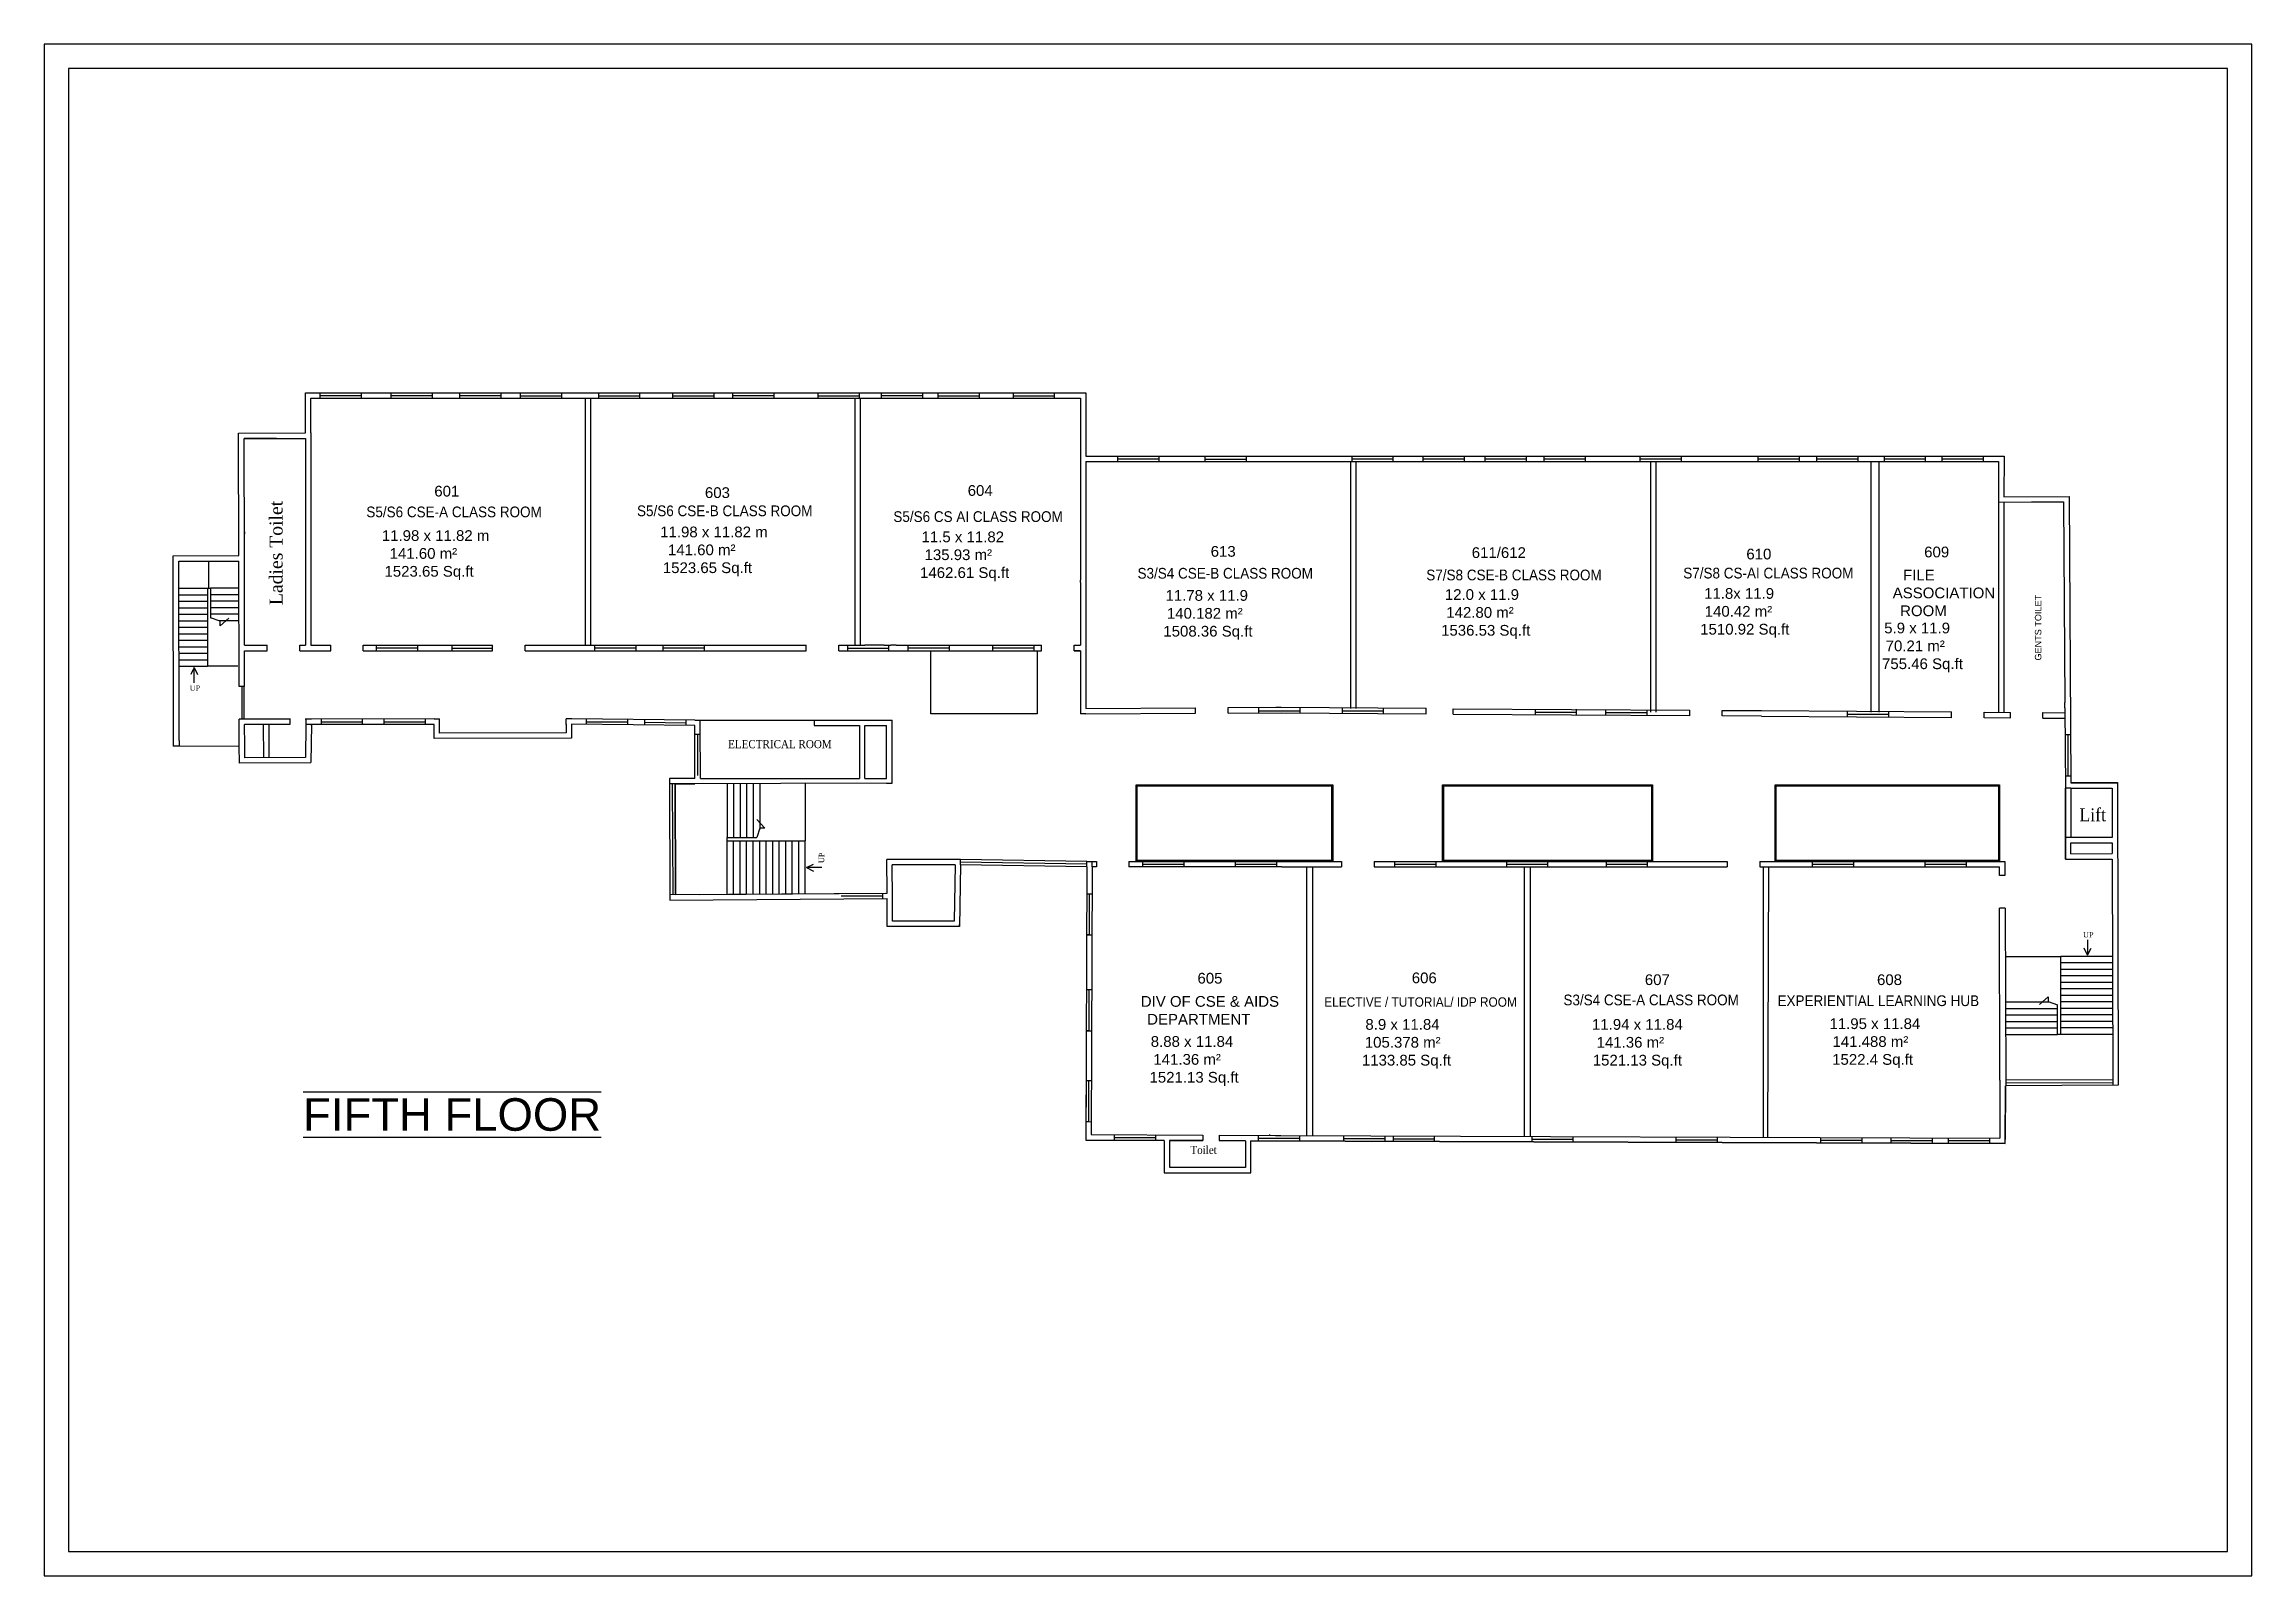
# Model space of a CAD drawing. Extents: x 25.4 to 121.7, y 11.7 to 78.6.
import ezdxf

# ---------------------------------------------------------------- set-up
doc = ezdxf.new("R2010")
doc.units = 0
doc.header["$MEASUREMENT"] = 0
doc.linetypes.add('HIDDEN', pattern=[0.375, 0.25, -0.125])
doc.layers.get('0').update_dxf_attribs({"linetype": 'CONTINUOUS'})
doc.styles.add('1MM', font='', dxfattribs={"height": 1000})
doc.styles.add('DUTCH', font='')
doc.styles.add('ROMANT', font='', dxfattribs={"height": 2.5})
doc.styles.get('1MM').set_extended_font_data('Arial')
doc.styles.get('DUTCH').set_extended_font_data('Dutch801 Rm BT')
doc.styles.get('ROMANT').set_extended_font_data('Arial')

msp = doc.modelspace()

# ---------------------------------------------------------------- linework, layer by layer
at = {"linetype": 'CONTINUOUS', "ltscale": 0.1}
for p, q in [((36.756, 63.388), (70.817, 63.388)), ((36.76, 61.638), (36.756, 63.388)), ((36.756, 63.151), (36.757, 63.151)), ((36.993, 63.388), (36.993, 63.388)), ((36.993, 63.151), (53.787, 63.151)), ((36.997, 61.639), (36.993, 63.151)), ((37.393, 63.384), (37.393, 63.148)), ((37.393, 63.266), (39.192, 63.266)), ((39.192, 63.384), (39.192, 63.148)), ((40.485, 63.395), (40.485, 63.158)), ((40.485, 63.276), (42.284, 63.276)), ((42.284, 63.395), (42.284, 63.158)), ((43.486, 63.387), (43.486, 63.15)), ((43.486, 63.269), (45.285, 63.269)), ((45.285, 63.387), (45.285, 63.15)), ((46.135, 63.383), (46.135, 63.146)), ((46.135, 63.265), (47.935, 63.265)), ((47.935, 63.383), (47.935, 63.146)), ((48.96, 63.151), (48.96, 52.368, 49.344)), ((49.191, 63.151), (49.191, 52.368, 49.344)), ((49.542, 63.374), (49.542, 63.138)), ((49.542, 63.256), (51.341, 63.256)), ((51.341, 63.374), (51.341, 63.138)), ((52.777, 63.378), (52.777, 63.142)), ((52.777, 63.26), (54.576, 63.26)), ((53.787, 63.151), (54.023, 63.151)), ((54.023, 63.151), (62.302, 63.151, 0)), ((54.576, 63.378), (54.576, 63.142)), ((55.393, 63.396), (55.393, 63.16)), ((55.393, 63.278), (57.192, 63.278)), ((57.192, 63.396), (57.192, 63.16)), ((59.122, 63.378), (59.122, 63.142)), ((59.122, 63.26), (60.922, 63.26)), ((60.732, 63.151), (60.733, 52.368, 49.344)), ((60.922, 63.378), (60.922, 63.142)), ((60.962, 63.151), (60.964, 52.368, 49.344)), ((61.883, 63.391), (61.883, 63.155)), ((61.883, 63.273), (63.682, 63.273)), ((62.302, 63.151, 0), (62.538, 63.151, 0)), ((62.538, 63.151, 0), (70.58, 63.151, 0)), ((63.682, 63.391), (63.682, 63.155)), ((64.353, 63.382), (64.353, 63.145)), ((64.353, 63.264), (66.152, 63.264)), ((66.152, 63.382), (66.152, 63.145)), ((67.636, 63.374), (67.636, 63.137)), ((67.636, 63.255), (69.435, 63.255)), ((69.435, 63.374), (69.435, 63.137)), ((70.58, 63.151), (70.58, 60.63)), ((70.58, 63.151), (70.58, 55.209, 36.344)), ((70.817, 63.388), (70.817, 60.63)), ((33.844, 61.632), (36.76, 61.638)), ((33.856, 56.282), (33.844, 61.632)), ((34.082, 61.396), (36.76, 61.401)), ((34.093, 56.283), (34.082, 61.396)), ((35.49, 61.396), (34.082, 61.396)), ((35.49, 61.396), (34.082, 61.396)), ((36.76, 61.401, 1.229), (36.76, 52.368, 48.115)), ((36.997, 61.638), (36.997, 52.368, 48.115)), ((70.58, 60.63), (70.58, 55.209, 31.474)), ((70.817, 60.63), (110.878, 60.63)), ((70.817, 60.393), (110.641, 60.394)), ((70.817, 60.393), (70.817, 49.61, 49.344)), ((72.2, 60.624), (72.2, 60.388)), ((72.2, 60.506), (74, 60.506)), ((74, 60.624), (74, 60.388)), ((76.001, 60.611), (76.001, 60.374)), ((76.001, 60.492), (77.801, 60.492)), ((77.801, 60.611), (77.801, 60.374)), ((82.358, 60.393), (82.358, 49.61, 49.344)), ((82.411, 60.63), (82.411, 60.394)), ((82.411, 60.512), (84.21, 60.512)), ((82.598, 60.393), (82.598, 49.61, 49.344)), ((84.21, 60.63), (84.21, 60.394)), ((85.522, 60.63), (85.522, 60.394)), ((85.522, 60.512), (87.322, 60.512)), ((87.322, 60.63), (87.322, 60.394)), ((88.219, 60.63), (88.219, 60.394)), ((88.219, 60.512), (90.018, 60.512)), ((90.018, 60.63), (90.018, 60.394)), ((90.795, 60.631), (90.795, 60.394)), ((90.795, 60.512), (92.595, 60.512)), ((92.595, 60.631), (92.595, 60.394)), ((94.989, 60.631), (94.989, 60.394)), ((94.989, 60.512), (96.788, 60.512)), ((95.449, 60.393), (95.449, 49.452)), ((95.679, 60.393), (95.679, 49.452)), ((96.788, 60.631), (96.788, 60.394)), ((100.137, 60.631), (100.137, 60.394)), ((100.137, 60.512), (101.936, 60.512)), ((101.936, 60.631), (101.936, 60.394)), ((102.696, 60.631), (102.696, 60.394)), ((102.696, 60.512), (104.495, 60.512)), ((104.495, 60.631), (104.495, 60.394)), ((105.066, 60.394), (105.066, 49.452)), ((105.408, 60.394), (105.408, 49.452)), ((105.642, 60.631), (105.642, 60.394)), ((105.642, 60.512), (107.442, 60.512)), ((107.442, 60.631), (107.442, 60.394)), ((108.168, 60.631), (108.168, 60.394)), ((108.168, 60.512), (109.967, 60.512)), ((109.967, 60.631), (109.967, 60.394)), ((110.877, 60.394), (110.878, 60.394)), ((110.635, 58.625), (110.635, 49.452)), ((110.872, 58.625), (110.872, 49.451)), ((112.07, 58.625), (113.478, 58.625)), ((34.094, 57.324), (34.094, 57.229)), ((30.99, 56.276), (33.856, 56.282)), ((31.008, 47.968), (30.99, 56.276)), ((31.228, 56.04), (33.856, 56.046)), ((31.244, 48.205), (31.228, 56.04)), ((33.856, 56.282), (33.856, 56.282)), ((33.866, 50.567, 67.947), (33.856, 56.046, 2.814)), ((34.099, 52.368, 46.534), (34.093, 56.283)), ((70.58, 55.114, 47.969), (70.58, 55.209, 36.344)), ((70.58, 55.114, 32.024), (70.58, 52.368, 47.969)), ((70.58, 55.114, 36.777), (70.58, 52.368, 49.344)), ((34.099, 52.368, 49.344), (35.093, 52.368, 49.344)), ((34.099, 52.368, 46.534), (34.81, 52.368, 46.534)), ((34.1, 52.132, 49.344), (35.093, 52.132, 0)), ((34.105, 50.567, 75.21), (34.105, 52.132, 49.344)), ((35.093, 52.132), (35.093, 52.368, 49.344)), ((36.513, 52.368, 49.344), (36.76, 52.368, 49.344)), ((36.513, 52.132), (36.513, 52.368, 49.344)), ((36.513, 52.132, 0), (37.863, 52.132, 49.344)), ((36.997, 52.368, 49.344), (37.863, 52.368, 49.344)), ((37.863, 52.132, 49.344), (37.863, 52.368, 49.344)), ((39.283, 52.132, 49.344), (39.283, 52.368, 49.344)), ((39.283, 52.368, 49.344), (44.922, 52.368, 49.344)), ((39.283, 52.132, 49.344), (44.922, 52.132, 49.344)), ((39.851, 52.372), (39.851, 52.135)), ((39.851, 52.254), (41.65, 52.254)), ((41.65, 52.372), (41.65, 52.135)), ((43.141, 52.368, 49.344), (43.143, 52.132)), ((43.143, 52.243), (44.922, 52.243, 49.344)), ((44.922, 52.132, 49.344), (44.922, 52.368, 49.344)), ((46.342, 52.132, 49.344), (46.342, 52.368, 49.344)), ((46.342, 52.368, 49.344), (52.084, 52.368, 49.344)), ((46.342, 52.132, 49.344), (52.123, 52.132, 49.344)), ((49.372, 52.369), (49.372, 52.132)), ((49.372, 52.25), (51.172, 52.25)), ((51.172, 52.369), (51.172, 52.132)), ((52.084, 52.368, 49.344), (58.612, 52.368, 49.344)), ((52.123, 52.132, 49.344), (53.465, 52.132, 49.344)), ((52.352, 52.368, 2.697), (52.352, 52.132, 49.344)), ((52.352, 52.264), (54.151, 52.264)), ((53.465, 52.132, 49.344), (58.612, 52.132, 49.344)), ((53.504, 52.368, 49.344), (53.788, 52.368, 49.344)), ((54.151, 52.368), (54.151, 52.132, 49.344)), ((58.612, 52.132, 49.344), (58.612, 52.368, 49.344)), ((60.032, 52.368, 49.344), (61.164, 52.369, 49.344)), ((60.032, 52.132, 49.344), (60.032, 52.368, 49.344)), ((60.032, 52.132, 49.344), (61.186, 52.132, 49.344)), ((60.407, 52.357), (60.407, 52.121)), ((60.407, 52.239), (62.206, 52.239)), ((61.186, 52.368, 49.344), (61.164, 52.369, 49.344)), ((62.018, 52.368, 49.344), (61.186, 52.368, 49.344)), ((61.186, 52.132, 49.344), (61.978, 52.132, 49.344)), ((61.978, 52.132, 49.344), (68.876, 52.132, 47.969)), ((62.018, 52.368, 49.344), (62.302, 52.368, 49.344)), ((62.206, 52.357), (62.206, 52.121)), ((62.538, 52.368, 49.344), (62.302, 52.368, 49.344)), ((62.538, 52.368, 49.344), (65.845, 52.368, 49.344)), ((63.048, 52.378), (63.048, 52.141)), ((63.048, 52.259), (64.847, 52.259)), ((64.847, 52.378), (64.847, 52.141)), ((65.845, 52.368, 49.344), (65.94, 52.368, 49.344)), ((65.94, 52.368, 49.344), (68.876, 52.368, 49.344)), ((66.738, 52.368), (66.738, 52.132)), ((66.738, 52.25), (68.537, 52.25)), ((68.537, 52.368), (68.537, 52.132)), ((68.876, 52.132, 47.969), (68.876, 52.368, 49.344)), ((70.296, 52.368, 49.344), (70.58, 52.368, 49.344)), ((70.296, 52.132, 47.969), (70.296, 52.368, 49.344)), ((70.296, 52.132, 47.969), (70.58, 52.132, 49.344)), ((70.58, 52.132, 47.969), (70.296, 52.132, 47.969)), ((70.58, 52.132, 47.969), (70.58, 49.373, 47.969)), ((31.904, 51.399), (31.752, 51.092)), ((31.904, 50.722), (31.904, 51.399)), ((31.904, 51.399), (32.055, 51.092)), ((34.105, 50.567, 98.687), (33.866, 50.567, 98.687)), ((33.985, 50.567, 98.687), (33.985, 49.146, 98.687)), ((34.08, 49.146, 98.687), (34.08, 50.567, 98.687)), ((33.87, 47.981, 98.687), (33.87, 49.146, 98.687)), ((34.105, 49.146, 98.687), (33.87, 49.146, 98.687)), ((36.113, 49.146, 98.687), (34.105, 49.146, 98.687)), ((36.073, 49.146, 98.718), (36.073, 48.908, 98.718)), ((37.018, 49.146, 98.687), (36.744, 49.146, 98.687)), ((36.784, 48.914, 98.718), (36.784, 49.146, 98.718)), ((42.375, 49.152, 98.687), (37.018, 49.146, 98.687)), ((37.441, 49.147), (37.441, 48.91)), ((39.24, 49.147), (39.24, 48.91)), ((40.177, 49.15), (40.177, 48.913)), ((41.976, 49.15), (41.976, 48.913)), ((42.375, 49.152, 98.687), (42.612, 49.152, 98.687)), ((42.612, 48.915, 98.687), (42.612, 49.152, 98.687)), ((48.376, 49.158, 98.687), (48.137, 49.158, 98.687)), ((48.137, 48.915, 98.687), (48.137, 49.158, 98.687)), ((53.75, 49.1, 98.687), (48.376, 49.158, 98.687)), ((49.015, 49.151), (49.015, 48.914)), ((50.814, 49.151), (50.814, 48.914)), ((70.818, 49.373, 49.344), (70.58, 49.373, 49.344)), ((70.817, 49.61, 49.344), (75.599, 49.639, 43.819)), ((70.818, 49.373, 49.344), (75.599, 49.402, 43.819)), ((75.599, 49.402, -0.017), (75.599, 49.639, 1.358)), ((77.019, 49.648, 42.179), (79.095, 49.66, 39.78)), ((77.019, 49.405), (77.019, 49.648, 1.408)), ((77.019, 49.411, 42.178), (79.33, 49.425, 39.507)), ((78.352, 49.63, 25.466), (78.352, 49.394, 25.466)), ((78.352, 49.512, 25.466), (80.151, 49.512, 25.466)), ((79.095, 49.66, 39.78), (79.332, 49.662, 39.507)), ((79.33, 49.425, 39.507), (85.662, 49.381, 32.192)), ((79.332, 49.662, 39.507), (85.662, 49.616, -40.712)), ((80.151, 49.63, 25.466), (80.151, 49.394, 25.466)), ((81.99, 49.63, 25.466), (81.99, 49.394, 25.466)), ((81.99, 49.512, 25.466), (83.789, 49.512, 25.466)), ((83.789, 49.63, 25.466), (83.789, 49.394, 25.466)), ((85.662, 49.379, -42.087), (85.662, 49.616, -40.712)), ((86.843, 49.599, 29.153), (97.16, 49.537, 18.909)), ((86.843, 49.354, -42.234), (86.843, 49.599, -40.81)), ((86.843, 49.354, 27.736), (97.16, 49.3, 18.908)), ((90.412, 49.572, 15.736), (90.412, 49.335, 15.736)), ((90.412, 49.453, 15.736), (92.211, 49.453, 15.736)), ((92.211, 49.572, 15.736), (92.211, 49.335, 15.736)), ((93.488, 49.55, 12.183), (93.488, 49.313, 12.183)), ((93.488, 49.432, 12.183), (95.287, 49.432, 12.183)), ((95.287, 49.55, 12.183), (95.287, 49.313, 12.183)), ((97.16, 49.29, 0), (97.16, 49.537, 1.432)), ((98.581, 49.527, 17.269), (100.292, 49.515, 15.291)), ((98.581, 49.29), (98.581, 49.527, 1.375)), ((100.292, 49.278, -28.545), (98.581, 49.29)), ((100.292, 49.515, 15.291), (108.589, 49.457, 5.706)), ((100.292, 49.278, -28.545), (108.589, 49.22, 5.704)), ((104.033, 49.476), (104.033, 49.24)), ((104.033, 49.358), (105.832, 49.358)), ((105.832, 49.476), (105.832, 49.24)), ((108.589, 49.202, -38.131), (108.589, 49.457, -36.649)), ((110.01, 49.447, 4.065), (111.155, 49.439, 2.741)), ((110.01, 49.205, -38.114), (110.01, 49.447, -36.706)), ((110.01, 49.211, 4.063), (111.155, 49.203, 2.739)), ((111.155, 49.203, -48.91), (111.155, 49.439, 0.435)), ((112.576, 49.429, 1.1), (113.528, 49.423)), ((112.576, 49.193, -50.978), (112.576, 49.429, -1.633)), ((112.576, 49.193, 1.098), (113.526, 49.186)), ((113.532, 49.631), (113.53, 49.868)), ((31.244, 48.205, 98.687), (31.246, 47.968, 98.687)), ((36.073, 48.908, 83.175), (34.105, 48.903, 50.869)), ((34.107, 47.982, 98.687), (34.105, 48.903, 50.869)), ((34.92, 48.906), (34.927, 47.459, 98.687)), ((35.157, 48.906), (35.164, 47.46, 98.687)), ((36.782, 48.914, 98.687), (36.757, 47.468, 98.687)), ((37.019, 48.91, 98.687), (36.782, 48.909, 94.801)), ((37.019, 48.91, 98.687), (36.99, 47.252, 98.687)), ((37.012, 48.888, 98.687), (37.019, 48.91, 98.687)), ((42.375, 48.915, 98.687), (37.019, 48.91, 98.687)), ((37.441, 49.028), (39.24, 49.028)), ((40.177, 49.031), (41.976, 49.031)), ((42.376, 48.3, 98.687), (42.375, 48.915, 98.687)), ((48.374, 48.306, 98.687), (42.376, 48.3, 98.687)), ((42.612, 48.537, 98.687), (42.612, 48.915, 98.687)), ((48.137, 48.543, 98.687), (42.612, 48.537, 98.687)), ((48.137, 48.921, 98.687), (48.137, 48.543, 98.687)), ((53.748, 48.863, 98.687), (48.373, 48.921, 98.687)), ((48.373, 48.921, 98.687), (48.374, 48.306, 98.687)), ((49.015, 49.033), (50.814, 49.033)), ((51.558, 49.129, 98.687), (51.558, 48.892, 98.687)), ((51.558, 49.011, 98.687), (53.357, 48.986, 98.687)), ((53.357, 49.104, 98.687), (53.357, 48.867, 98.687)), ((53.755, 46.555, 98.687), (53.748, 48.863, 98.687)), ((53.75, 49.1, 98.687), (62.355, 49.1)), ((53.756, 48.486), (53.993, 48.486)), ((53.874, 46.687), (53.874, 48.486)), ((53.984, 48.864, 98.687), (53.984, 49.1, 98.687)), ((53.992, 46.556, 98.687), (53.984, 48.864, 98.687)), ((58.956, 49.1, 98.687), (58.956, 48.864, 98.687)), ((58.956, 48.864, 98.687), (60.934, 48.864, 98.687)), ((60.934, 48.864, 98.687), (60.934, 46.556, 98.687)), ((61.171, 48.864, 98.687), (62.118, 48.864, 98.687)), ((61.171, 46.556, -1.212), (61.171, 48.864, 98.687)), ((62.118, 46.556, -1.212), (62.118, 48.864, 98.687)), ((62.355, 46.584), (62.355, 49.1)), ((113.551, 48.475), (113.788, 48.475)), ((113.669, 46.676), (113.669, 48.475)), ((31.008, 47.968), (33.87, 47.981, 98.687)), ((31.246, 47.968, 98.687), (31.008, 47.968, 98.687)), ((33.874, 47.217, 98.687), (33.87, 47.981, 98.687)), ((36.994, 47.232, 98.687), (33.874, 47.217, 98.687)), ((34.11, 47.455, 98.687), (34.107, 47.982, 98.687)), ((36.757, 47.468, 98.687), (34.11, 47.455, 98.687)), ((52.886, 46.315), (52.649, 46.314)), ((52.767, 46.315), (52.784, 41.481)), ((52.886, 46.315, 98.687), (53.756, 46.318, 98.687)), ((52.902, 41.481, 98.687), (52.886, 46.315, 98.687)), ((53.992, 46.556, 98.687), (60.934, 46.556, 98.687)), ((61.171, 46.556, 98.687), (62.118, 46.556, 98.687)), ((62.119, 46.346), (62.355, 46.347)), ((113.551, 46.676), (113.788, 46.676)), ((113.551, 46.129), (113.551, 43.031)), ((113.788, 46.129), (113.551, 46.129)), ((113.553, 46.129), (113.553, 43.031)), ((113.788, 46.129), (113.793, 43.978)), ((113.79, 46.129), (113.795, 43.978)), ((113.793, 43.978), (113.551, 43.977)), ((115.601, 43.982), (113.795, 43.978)), ((113.797, 43.741), (115.601, 43.746)), ((113.797, 43.268), (113.797, 43.741)), ((58.618, 42.665), (58.926, 42.817)), ((59.295, 42.665), (58.618, 42.665)), ((58.618, 42.665), (58.926, 42.514)), ((62.367, 43.013), (62.13, 43.012)), ((65.348, 43.023, 98.687), (62.367, 43.013)), ((65.107, 42.79, 98.687), (62.367, 42.781)), ((65.107, 42.79, 98.687), (65.062, 40.326, 8.504)), ((65.344, 42.786, 98.687), (65.294, 40.09)), ((65.344, 42.786, 98.687), (65.348, 43.023, 98.687)), ((70.852, 42.693), (65.344, 42.786, 98.687)), ((70.852, 42.812), (65.346, 42.904, 98.687)), ((70.856, 42.93), (65.348, 43.023, 98.687)), ((70.852, 42.693), (70.811, 30.768)), ((70.852, 42.693), (70.852, 42.931)), ((70.856, 42.93), (71.089, 42.93)), ((71.089, 42.692), (71.049, 31.004)), ((71.089, 42.692), (71.089, 42.93)), ((71.089, 42.93), (71.271, 42.93)), ((71.271, 42.693), (71.089, 42.693)), ((71.271, 42.93), (71.271, 42.693)), ((72.691, 42.93), (79.131, 42.93)), ((72.691, 42.93), (72.691, 42.693)), ((79.367, 42.693), (72.691, 42.693)), ((73.285, 42.93), (73.285, 42.693)), ((73.285, 42.811), (75.084, 42.811)), ((75.084, 42.93), (75.084, 42.693)), ((77.332, 42.93), (77.332, 42.693)), ((77.332, 42.811), (79.131, 42.811)), ((79.131, 42.93), (81.968, 42.93)), ((79.131, 42.93), (79.131, 42.693)), ((79.368, 42.693), (79.367, 42.693)), ((79.368, 42.693), (81.968, 42.693)), ((80.459, 30.965, -0.388), (80.459, 42.693, 0.007)), ((80.696, 42.693), (80.696, 30.964)), ((81.968, 42.93), (81.968, 42.693)), ((83.389, 42.93), (98.794, 42.93)), ((83.389, 42.93), (83.389, 42.693)), ((83.389, 42.693), (98.794, 42.693)), ((83.832, 42.693), (84.069, 42.693)), ((84.282, 42.93), (84.282, 42.693)), ((84.282, 42.811), (86.081, 42.811)), ((86.081, 42.93), (86.081, 42.693)), ((89.162, 42.93), (89.162, 42.693)), ((89.162, 42.811), (90.961, 42.811)), ((89.959, 30.923, 53.778), (89.958, 42.675, -0.001)), ((90.205, 42.693), (90.205, 30.94)), ((90.961, 42.93), (90.961, 42.693)), ((93.511, 42.93), (93.511, 42.693)), ((93.511, 42.811), (95.31, 42.811)), ((95.31, 42.93), (95.31, 42.693)), ((98.794, 42.93), (98.794, 42.693)), ((100.215, 42.93), (110.915, 42.93)), ((100.215, 42.93), (100.215, 42.693)), ((100.226, 42.693), (100.215, 42.693)), ((100.226, 42.693), (110.68, 42.693)), ((100.367, 42.693), (100.367, 30.894)), ((100.565, 30.893), (100.61, 42.693)), ((102.504, 42.932), (102.504, 42.695)), ((102.504, 42.813), (104.304, 42.813)), ((104.304, 42.932), (104.304, 42.695)), ((107.428, 42.93), (107.428, 42.693)), ((107.428, 42.808), (109.225, 42.808)), ((109.225, 42.93), (109.225, 42.693)), ((110.68, 42.311), (110.68, 42.693)), ((110.915, 42.93), (110.917, 42.311)), ((113.553, 43.031), (115.602, 43.036)), ((113.797, 43.268), (115.602, 43.272)), ((52.902, 41.481), (52.665, 41.48)), ((52.902, 41.481, 98.687), (62.135, 41.546)), ((53.961, 41.488), (62.064, 41.545, 0.758)), ((60.142, 41.426, 2.065), (61.942, 41.426, 2.065)), ((61.942, 41.544, 2.065), (61.942, 41.308, 2.065)), ((62.374, 40.326), (62.371, 41.546)), ((70.848, 41.52), (71.085, 41.52)), ((70.966, 39.721), (70.966, 41.52)), ((110.917, 42.311), (110.68, 42.311)), ((62.138, 40.09), (62.135, 41.309)), ((110.7, 33.377), (110.684, 40.89)), ((110.924, 40.89), (110.684, 40.89)), ((110.924, 40.89), (110.958, 33.378)), ((65.294, 40.09), (62.138, 40.09)), ((65.062, 40.326), (62.374, 40.326)), ((65.294, 40.09), (65.294, 40.184)), ((70.966, 39.721), (70.847, 39.72, 98.687)), ((70.847, 39.72, 98.687), (71.084, 39.721, 98.687)), ((114.52, 39.515), (114.52, 38.838)), ((114.52, 38.838), (114.369, 39.145)), ((114.52, 38.838), (114.672, 39.145)), ((70.834, 37.34), (71.07, 37.34)), ((70.952, 35.541), (70.952, 37.34)), ((70.952, 35.541), (70.833, 35.54, 98.687)), ((70.833, 35.54, 98.687), (71.069, 35.541, 98.687)), ((70.821, 33.623), (70.81, 30.768)), ((70.82, 33.37), (71.057, 33.37)), ((70.938, 31.571), (70.938, 33.37)), ((110.928, 30.615), (110.936, 33.142)), ((110.958, 33.378), (110.959, 33.142)), ((110.958, 33.26), (115.626, 33.281)), ((115.626, 33.399), (115.627, 33.163)), ((70.811, 31.005), (70.812, 31.005)), ((70.938, 31.571), (70.819, 31.57, 98.687)), ((70.819, 31.57, 98.687), (71.056, 31.571, 98.687)), ((71.049, 31.004), (75.92, 30.985)), ((72.045, 30.993), (72.045, 30.756)), ((72.045, 30.875), (73.844, 30.875)), ((73.844, 30.993), (73.844, 30.756)), ((75.92, 30.985), (75.92, 30.748)), ((76.63, 30.982), (79.086, 30.973)), ((76.63, 30.982), (76.63, 30.743)), ((78.337, 30.969), (78.337, 30.732)), ((78.337, 30.851), (80.137, 30.851)), ((78.831, 31.013), (78.831, 30.974)), ((79.086, 30.973), (79.323, 30.972)), ((79.323, 30.972), (110.692, 30.853)), ((80.137, 30.969), (80.137, 30.732)), ((82.06, 30.955), (82.06, 30.718)), ((82.06, 30.837), (83.859, 30.837)), ((83.859, 30.955), (83.859, 30.718)), ((84.219, 30.947), (84.219, 30.71)), ((84.219, 30.828), (86.018, 30.828)), ((86.018, 30.947), (86.018, 30.71)), ((90.268, 30.924), (90.268, 30.687)), ((92.067, 30.924), (92.067, 30.687)), ((96.555, 30.9), (96.555, 30.663)), ((98.354, 30.9), (98.354, 30.663)), ((102.867, 30.876), (102.867, 30.639)), ((104.666, 30.876), (104.666, 30.639)), ((105.94, 30.864), (105.94, 30.627)), ((107.739, 30.864), (107.739, 30.627)), ((108.444, 30.864), (108.444, 30.627)), ((110.243, 30.864), (110.243, 30.627)), ((110.928, 30.852), (110.928, 30.852)), ((70.81, 30.768), (74.227, 30.755)), ((74.227, 30.755), (70.811, 30.768)), ((74.227, 30.755), (74.227, 29.343)), ((75.92, 30.748), (74.464, 30.754)), ((74.464, 30.754), (75.92, 30.748)), ((74.464, 30.754), (74.464, 29.579)), ((77.778, 30.741), (76.63, 30.746)), ((76.63, 30.746), (77.778, 30.741)), ((77.778, 30.741), (77.778, 29.573)), ((110.928, 30.615), (78.015, 30.74)), ((78.015, 30.74), (110.928, 30.615)), ((78.015, 29.343), (78.015, 30.74)), ((90.268, 30.805), (92.067, 30.805)), ((96.555, 30.782), (98.354, 30.782)), ((102.867, 30.758), (104.666, 30.758)), ((105.94, 30.746), (107.739, 30.746)), ((108.444, 30.746), (110.243, 30.746)), ((74.227, 29.343), (78.015, 29.343)), ((74.464, 29.579), (77.778, 29.579))]:
    msp.add_line(p, q, dxfattribs=at)
at = {"linetype": 'HIDDEN', "ltscale": 950}
for p, q in [((32.542, 54.859), (32.542, 56.043)), ((33.031, 53.425), (32.62, 53.568)), ((33.409, 53.558), (33.031, 53.215)), ((33.031, 53.215), (33.031, 53.439)), ((56.593, 44.383), (56.45, 43.972)), ((56.46, 44.761), (56.803, 44.383)), ((56.803, 44.383), (56.579, 44.383)), ((112.424, 36.679), (112.803, 37.022)), ((112.803, 37.022), (112.803, 36.798)), ((112.803, 36.812), (113.213, 36.669))]:
    msp.add_line(p, q, dxfattribs=at)
at = {"linetype": 'CONTINUOUS', "ltscale": 0.1}
for points in [[(25.357, 11.741), (121.69, 11.741), (121.69, 78.613), (25.357, 78.613)], [(26.418, 12.802), (120.63, 12.802), (120.63, 77.553), (26.418, 77.553)], [(81.586, 42.93), (73.001, 42.93), (73.001, 46.277), (81.586, 46.277)], [(95.543, 42.93), (86.378, 42.93), (86.378, 46.277), (95.543, 46.277)], [(110.679, 42.93), (100.885, 42.93), (100.885, 46.277), (110.679, 46.277)], [(81.538, 42.977), (73.048, 42.977), (73.048, 46.229), (81.538, 46.229)], [(95.496, 42.977), (86.426, 42.977), (86.426, 46.229), (95.496, 46.229)], [(110.632, 42.977), (100.933, 42.977), (100.933, 46.229), (110.632, 46.229)]]:
    msp.add_lwpolyline(points, close=True, dxfattribs=at)
for points in [[(110.641, 60.394), (110.635, 58.616), (113.478, 58.625), (113.53, 49.868)], [(110.641, 60.631), (110.641, 60.63)], [(110.878, 60.63), (110.873, 58.853), (113.713, 58.863), (113.788, 46.366), (115.831, 46.37), (115.863, 33.164), (110.936, 33.142), (110.928, 30.796)], [(32.478, 54.859), (32.478, 51.45)], [(32.62, 54.859), (32.62, 53.568)], [(31.234, 53.155), (32.478, 53.155)], [(31.234, 52.871), (32.478, 52.871)], [(31.235, 52.587), (32.478, 52.587)], [(31.236, 52.302), (32.478, 52.302)], [(31.236, 52.018), (32.478, 52.018)], [(31.237, 51.734), (32.478, 51.734)], [(31.238, 51.45), (32.478, 51.45)], [(33.804, 51.45), (32.478, 51.45)], [(113.532, 49.631), (113.553, 46.129)], [(53.755, 46.555), (52.648, 46.551), (52.666, 41.243), (62.135, 41.309)], [(62.119, 46.346), (52.886, 46.315), (52.902, 41.481), (62.135, 41.546), (62.13, 43.012)], [(58.568, 46.334), (58.568, 43.83)], [(62.355, 46.347), (62.355, 46.584)], [(113.788, 46.377), (115.831, 46.382), (115.863, 33.164), (110.936, 33.142)], [(113.79, 46.129), (115.595, 46.133), (115.6, 43.982)], [(55.159, 43.972), (56.45, 43.972)], [(55.159, 43.83), (58.568, 43.83)], [(56.863, 41.509), (56.863, 43.83)], [(57.147, 41.511), (57.147, 43.83)], [(57.431, 41.513), (57.431, 43.83)], [(57.715, 41.515), (57.715, 43.83)], [(57.999, 41.517), (57.999, 43.83)], [(58.283, 41.519), (58.283, 43.83)], [(58.568, 41.521), (58.568, 43.83)], [(115.601, 43.746), (115.602, 43.272)], [(62.372, 41.311), (62.372, 41.311), (62.367, 42.781)], [(115.602, 43.036), (115.626, 33.399), (110.958, 33.378)], [(110.933, 38.787), (113.355, 38.787)], [(113.355, 35.378), (113.355, 38.787)], [(115.613, 38.787), (113.355, 38.787)], [(115.613, 38.503), (113.355, 38.503)], [(115.614, 38.219), (113.355, 38.219)], [(115.615, 37.935), (113.355, 37.935)], [(115.615, 37.651), (113.355, 37.651)], [(113.213, 35.378), (113.213, 36.669)], [(115.616, 37.366), (113.355, 37.366)], [(115.617, 37.082), (113.355, 37.082)], [(110.7, 33.377), (110.692, 30.853)]]:
    msp.add_lwpolyline(points, dxfattribs=at)
at = {"linetype": 'HIDDEN', "ltscale": 950}
for points in [[(31.23, 54.859), (32.62, 54.859)], [(31.231, 54.575), (32.478, 54.575)], [(31.231, 54.291), (32.478, 54.291)], [(31.232, 54.007), (32.478, 54.007)], [(33.858, 54.859), (32.62, 54.859)], [(33.859, 54.575), (32.62, 54.575)], [(33.859, 54.291), (32.62, 54.291)], [(33.86, 54.007), (32.62, 54.007)], [(31.233, 53.723), (32.478, 53.723)], [(31.233, 53.439), (32.478, 53.439)], [(33.86, 53.723), (32.62, 53.723)], [(33.861, 53.439), (32.991, 53.439)], [(55.159, 46.323), (55.159, 43.972)], [(55.443, 46.324), (55.443, 43.972)], [(55.727, 46.325), (55.727, 43.972)], [(56.011, 46.326), (56.011, 43.972)], [(56.295, 46.327), (56.295, 43.972)], [(56.579, 46.328), (56.579, 44.343)], [(55.159, 41.497), (55.159, 43.972)], [(55.443, 41.499), (55.443, 43.83)], [(55.727, 41.501), (55.727, 43.83)], [(56.011, 41.503), (56.011, 43.83)], [(56.295, 41.505), (56.295, 43.83)], [(56.579, 41.507), (56.579, 43.83)], [(110.942, 36.798), (112.843, 36.798)], [(115.617, 36.798), (113.355, 36.798)], [(110.943, 36.514), (113.213, 36.514)], [(110.945, 36.23), (113.213, 36.23)], [(110.946, 35.946), (113.213, 35.946)], [(110.947, 35.662), (113.213, 35.662)], [(115.618, 36.514), (113.355, 36.514)], [(115.619, 36.23), (113.355, 36.23)], [(115.619, 35.946), (113.355, 35.946)], [(115.62, 35.662), (113.355, 35.662)], [(110.949, 35.378), (113.213, 35.378)], [(115.621, 35.378), (113.213, 35.378)]]:
    msp.add_lwpolyline(points, dxfattribs=at)
at = {"linetype": 'CONTINUOUS', "ltscale": 0.1}
msp.add_polyline3d([(68.686, 52.132, 47.969), (68.686, 49.373, 47.969), (64.049, 49.373, 47.969), (64.049, 52.132, 49.344)], close=True, dxfattribs=at)

# ---------------------------------------------------------------- texts
at = {"linetype": 'CONTINUOUS', "ltscale": 0.1, "style": 'ROMANT', "width": 0.9}
for s, height, p in [('S5/S6 CSE-A CLASS ROOM', 0.46823, (39.417, 57.957)), ('S5/S6 CSE-B CLASS ROOM', 0.46823, (51.227, 58.004)), ('S5/S6 CS AI CLASS ROOM', 0.46823, (62.413, 57.752)), ('S3/S4 CSE-B CLASS ROOM', 0.46823, (73.067, 55.278)), ('S7/S8 CSE-B CLASS ROOM', 0.46823, (85.668, 55.203)), ('S7/S8 CS-AI CLASS ROOM', 0.46823, (96.88, 55.286)), ('ELECTIVE / TUTORIAL/ IDP ROOM', 0.41205, (81.215, 36.588, -0.18)), ('S3/S4 CSE-A CLASS ROOM', 0.46823, (91.652, 36.651)), ('EXPERIENTIAL LEARNING HUB', 0.46823, (100.992, 36.617))]:
    msp.add_text(s, height=height, dxfattribs=at).set_placement(p)
at = {"style": 'DUTCH', "width": 0.9}
for s, height, p in [('UP', 0.2367, (31.706, 50.389)), ('ELECTRICAL ROOM', 0.3551, (55.202, 47.876)), ('Lift', 0.5682, (114.168, 44.683)), ('UP', 0.2367, (114.326, 39.615)), ('Toilet', 0.3551, (75.372, 30.159))]:
    msp.add_text(s, height=height, dxfattribs=at).set_placement(p)
msp.add_text('UP', height=0.2367, rotation=90, dxfattribs=at).set_placement((59.396, 42.859))
at = {"linetype": 'CONTINUOUS', "ltscale": 0.1, "attachment_point": 1, "style": 'ROMANT'}
for s, width, gutter_width, heights, insert, char_height in [('601', 3.90614, 12.5, [-0.475], (42.381, 59.331), 0.4682), ('603', 3.90614, 12.5, [-0.475], (54.19, 59.267), 0.4682), ('604', 3.90614, 12.5, [-0.475], (65.656, 59.36), 0.4682), ('{\\FArial Unicode MS;\\W1.55633; }11.98 x 11.82 m\\P{\\FArial Unicode MS;\\W3.43605; }141.60 m²\\P{\\FISOCPEUR;\\W1.33832; }1523.65 Sq.ft', 6.29239, 2.341, [-2.302], (39.809, 57.392), 0.46823), ('{\\FArial Unicode MS;\\W1.55633; }11.98 x 11.82 m\\P{\\FArial Unicode MS;\\W3.43605; }141.60 m²\\P{\\FISOCPEUR;\\W1.33832; }1523.65 Sq.ft', 6.29239, 2.341, [-2.302], (51.955, 57.55), 0.46823), ('{\\FArial Unicode MS;\\W2.70913; }11.5 x 11.82\\P{\\FArial Unicode MS;\\W3.43605; }135.93 m²\\P{\\FISOCPEUR;\\W1.43355; }1462.61 Sq.ft', 6.29239, 2.341, [-2.302], (63.15, 57.336), 0.46823), ('613', 3.90614, 12.5, [-0.475], (76.259, 56.702), 0.4682), ('611/612', 3.90614, 12.5, [-0.481], (87.65, 56.648), 0.4682), ('610', 3.90614, 12.5, [-0.475], (99.633, 56.586), 0.4682), ('609', 3.90614, 12.5, [-0.475], (107.393, 56.675), 0.4682), ('{\\FArial Unicode MS;\\W2.46206; }FILE \\PASSOCIATION \\P{\\FArial Unicode MS;\\W1.77992; }ROOM', 3.77438, 9.617, [-2.044], (106.02, 55.669), 0.46823), ('{\\FArial Unicode MS;\\W2.70232; }11.78 x 11.9\\P{\\FArial Unicode MS;\\W3.04725; }140.182 m²\\P{\\FISOCPEUR;\\W1.33832; }1508.36 Sq.ft', 6.29239, 2.341, [-2.302], (73.795, 54.778), 0.46823), ('{\\FArial Unicode MS;\\W3.09112; }12.0 x 11.9\\P{\\FArial Unicode MS;\\W3.43605; }142.80 m²\\P{\\FISOCPEUR;\\W1.33832; }1536.53 Sq.ft', 6.29239, 2.341, [-2.302], (85.915, 54.817), 0.46823), ('{\\FArial Unicode MS;\\W3.28213; }11.8x 11.9\\P{\\FArial Unicode MS;\\W3.43605; }140.42 m²\\P{\\FISOCPEUR;\\W1.43355; }1510.92 Sq.ft', 6.29239, 2.341, [-2.302], (97.192, 54.865), 0.46823), ('{\\FArial Unicode MS;\\W3.57504; }5.9 x 11.9\\P{\\FArial Unicode MS;\\W3.91998; }70.21 m²\\P{\\FISOCPEUR;\\W1.86212; }755.46 Sq.ft', 6.29239, 2.341, [-2.302], (104.999, 53.357), 0.46823), ('605', 3.90614, 12.5, [-0.475], (75.683, 38.068), 0.4682), ('606', 3.90614, 12.5, [-0.475], (85.034, 38.082), 0.4682), ('607', 3.90614, 12.5, [-0.475], (95.204, 38.003), 0.4682), ('608', 3.90614, 12.5, [-0.475], (105.335, 38.003), 0.4682), ('{\\FArial Unicode MS;\\W0.21229; }DIV OF CSE & AIDS \\P{\\FArial Unicode MS;\\W1.79483; }DEPARTMENT', 6.29239, 2.341, [-1.253], (73.161, 37.055), 0.46823), ('{\\FArial Unicode MS;\\W3.19305; }8.9 x 11.84\\P{\\FArial Unicode MS;\\W3.04725; }105.378 m²\\P{\\FISOCPEUR;\\W1.43355; }1133.85 Sq.ft', 6.29239, 2.341, [-2.302], (82.43, 36.05), 0.46823), ('{\\FArial Unicode MS;\\W2.32033; }11.94 x 11.84\\P{\\FArial Unicode MS;\\W3.43605; }141.36 m²\\P{\\FISOCPEUR;\\W1.52880; }1521.13 Sq.ft', 6.29239, 2.341, [-2.302], (92.476, 36.05), 0.46823), ('{\\FArial Unicode MS;\\W2.32033; }11.95 x 11.84\\P{\\FArial Unicode MS;\\W3.04725; }141.488 m²\\P{\\FISOCPEUR;\\W1.81451; }1522.4 Sq.ft', 6.29239, 2.341, [-2.302], (102.837, 36.082), 0.46823), ('{\\FArial Unicode MS;\\W2.80423; }8.88 x 11.84\\P{\\FArial Unicode MS;\\W3.43605; }141.36 m²\\P{\\FISOCPEUR;\\W1.52880; }1521.13 Sq.ft', 6.29239, 2.341, [-2.302], (73.134, 35.304), 0.46823), ('{\\L\\OFIFTH FLOOR}', 30.38024, 11.837, [-1.989], (36.654, 32.594), 1.42038)]:
    msp.add_mtext_dynamic_manual_height_columns(s, width=width, gutter_width=gutter_width, heights=heights, dxfattribs=dict(at, insert=insert, char_height=char_height))
at = {"attachment_point": 1, "rotation": 90}
for s, heights, insert, char_height, style in [('Ladies Toilet', [-0.568], (35.192, 54.124, -49.265), 0.56815, 'DUTCH'), ('GENTS TOILET', [-0.291], (112.223, 51.703), 0.28408, '1MM')]:
    msp.add_mtext_dynamic_manual_height_columns(s, width=390.63284, gutter_width=9.469, heights=heights, dxfattribs=dict(at, insert=insert, char_height=char_height, style=style))

doc.saveas('drawing.dxf')
